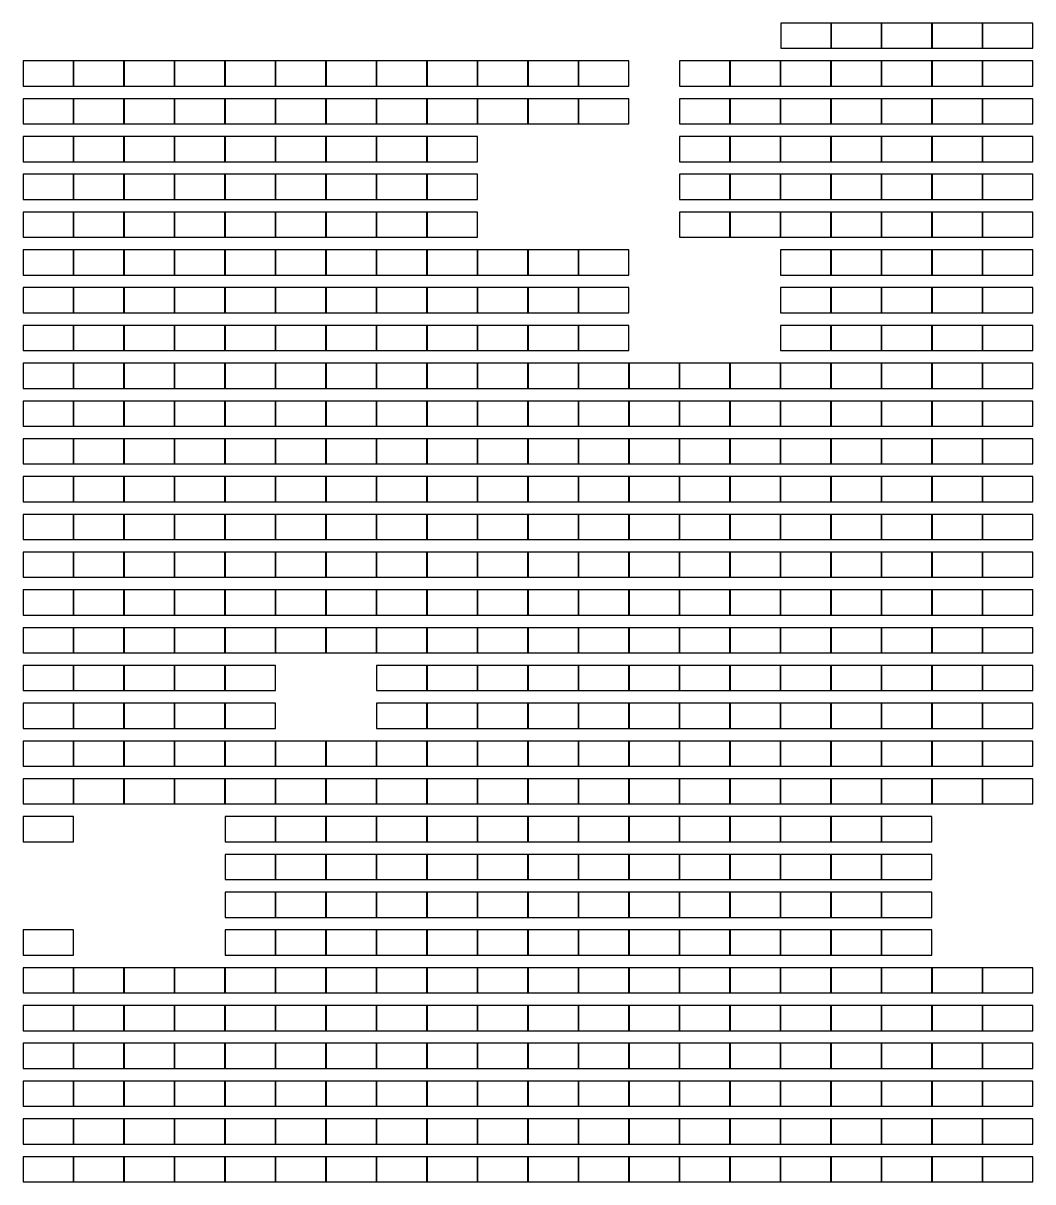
# Model space of a CAD drawing. Extents: x 13940 to 21108, y 1125 to 4857.
# Drawn here: x 14092 to 15637, y 1160 to 2932 of the extents above; entities that cross this region are included whole.
import ezdxf

# ---------------------------------------------------------------- set-up
doc = ezdxf.new("R2010")
doc.units = 0
doc.layers.add('Panels', color=7, linetype='Continuous')

msp = doc.modelspace()

# ---------------------------------------------------------------- linework, layer by layer
at = {"layer": 'Panels', "elevation": -25.296}
for points in [[(15251.066, 2893.933), (15328.066, 2893.933), (15328.066, 2932.402), (15251.066, 2932.402)], [(15328.316, 2893.933), (15405.316, 2893.933), (15405.316, 2932.402), (15328.316, 2932.402)], [(15405.316, 2893.933), (15482.316, 2893.933), (15482.316, 2932.402), (15405.316, 2932.402)], [(15482.566, 2893.933), (15559.566, 2893.933), (15559.566, 2932.402), (15482.566, 2932.402)], [(15559.816, 2893.933), (15636.816, 2893.933), (15636.816, 2932.402), (15559.816, 2932.402)], [(14092.066, 2836.126), (14169.066, 2836.126), (14169.066, 2874.595), (14092.066, 2874.595)], [(14169.316, 2836.126), (14246.316, 2836.126), (14246.316, 2874.595), (14169.316, 2874.595)], [(14246.566, 2836.126), (14323.566, 2836.126), (14323.566, 2874.595), (14246.566, 2874.595)], [(14323.816, 2836.126), (14400.816, 2836.126), (14400.816, 2874.595), (14323.816, 2874.595)], [(14401.066, 2836.126), (14478.066, 2836.126), (14478.066, 2874.595), (14401.066, 2874.595)], [(14478.316, 2836.126), (14555.316, 2836.126), (14555.316, 2874.595), (14478.316, 2874.595)], [(14555.566, 2836.126), (14632.566, 2836.126), (14632.566, 2874.595), (14555.566, 2874.595)], [(14632.816, 2836.126), (14709.816, 2836.126), (14709.816, 2874.595), (14632.816, 2874.595)], [(14710.066, 2836.126), (14787.066, 2836.126), (14787.066, 2874.595), (14710.066, 2874.595)], [(14787.316, 2836.126), (14864.316, 2836.126), (14864.316, 2874.595), (14787.316, 2874.595)], [(14864.566, 2836.126), (14941.566, 2836.126), (14941.566, 2874.595), (14864.566, 2874.595)], [(14941.816, 2836.126), (15018.816, 2836.126), (15018.816, 2874.595), (14941.816, 2874.595)], [(15096.316, 2836.126), (15173.316, 2836.126), (15173.316, 2874.595), (15096.316, 2874.595)], [(15173.566, 2836.126), (15250.566, 2836.126), (15250.566, 2874.595), (15173.566, 2874.595)], [(15250.816, 2836.126), (15327.816, 2836.126), (15327.816, 2874.595), (15250.816, 2874.595)], [(15328.066, 2836.126), (15405.066, 2836.126), (15405.066, 2874.595), (15328.066, 2874.595)], [(15405.316, 2836.126), (15482.316, 2836.126), (15482.316, 2874.595), (15405.316, 2874.595)], [(15482.566, 2836.126), (15559.566, 2836.126), (15559.566, 2874.595), (15482.566, 2874.595)], [(15559.816, 2836.126), (15636.816, 2836.126), (15636.816, 2874.595), (15559.816, 2874.595)], [(14092.066, 2778.32), (14169.066, 2778.32), (14169.066, 2816.788), (14092.066, 2816.788)], [(14169.316, 2778.32), (14246.316, 2778.32), (14246.316, 2816.788), (14169.316, 2816.788)], [(14246.566, 2778.32), (14323.566, 2778.32), (14323.566, 2816.788), (14246.566, 2816.788)], [(14323.816, 2778.32), (14400.816, 2778.32), (14400.816, 2816.788), (14323.816, 2816.788)], [(14401.066, 2778.32), (14478.066, 2778.32), (14478.066, 2816.788), (14401.066, 2816.788)], [(14478.316, 2778.32), (14555.316, 2778.32), (14555.316, 2816.788), (14478.316, 2816.788)], [(14555.566, 2778.32), (14632.566, 2778.32), (14632.566, 2816.788), (14555.566, 2816.788)], [(14632.816, 2778.32), (14709.816, 2778.32), (14709.816, 2816.788), (14632.816, 2816.788)], [(14710.066, 2778.32), (14787.066, 2778.32), (14787.066, 2816.788), (14710.066, 2816.788)], [(14787.316, 2778.32), (14864.316, 2778.32), (14864.316, 2816.788), (14787.316, 2816.788)], [(14864.566, 2778.32), (14941.566, 2778.32), (14941.566, 2816.788), (14864.566, 2816.788)], [(14941.816, 2778.32), (15018.816, 2778.32), (15018.816, 2816.788), (14941.816, 2816.788)], [(15096.316, 2778.32), (15173.316, 2778.32), (15173.316, 2816.788), (15096.316, 2816.788)], [(15173.566, 2778.32), (15250.566, 2778.32), (15250.566, 2816.788), (15173.566, 2816.788)], [(15250.816, 2778.32), (15327.816, 2778.32), (15327.816, 2816.788), (15250.816, 2816.788)], [(15328.066, 2778.32), (15405.066, 2778.32), (15405.066, 2816.788), (15328.066, 2816.788)], [(15405.316, 2778.32), (15482.316, 2778.32), (15482.316, 2816.788), (15405.316, 2816.788)], [(15482.566, 2778.32), (15559.566, 2778.32), (15559.566, 2816.788), (15482.566, 2816.788)], [(15559.816, 2778.32), (15636.816, 2778.32), (15636.816, 2816.788), (15559.816, 2816.788)], [(14092.066, 2720.513), (14169.066, 2720.513), (14169.066, 2758.982), (14092.066, 2758.982)], [(14169.316, 2720.513), (14246.316, 2720.513), (14246.316, 2758.982), (14169.316, 2758.982)], [(14246.566, 2720.513), (14323.566, 2720.513), (14323.566, 2758.982), (14246.566, 2758.982)], [(14323.816, 2720.513), (14400.816, 2720.513), (14400.816, 2758.982), (14323.816, 2758.982)], [(14401.066, 2720.513), (14478.066, 2720.513), (14478.066, 2758.982), (14401.066, 2758.982)], [(14478.316, 2720.513), (14555.316, 2720.513), (14555.316, 2758.982), (14478.316, 2758.982)], [(14555.566, 2720.513), (14632.566, 2720.513), (14632.566, 2758.982), (14555.566, 2758.982)], [(14632.816, 2720.513), (14709.816, 2720.513), (14709.816, 2758.982), (14632.816, 2758.982)], [(14710.066, 2720.513), (14787.066, 2720.513), (14787.066, 2758.982), (14710.066, 2758.982)], [(15096.316, 2720.513), (15173.316, 2720.513), (15173.316, 2758.982), (15096.316, 2758.982)], [(15173.566, 2720.513), (15250.566, 2720.513), (15250.566, 2758.982), (15173.566, 2758.982)], [(15250.816, 2720.513), (15327.816, 2720.513), (15327.816, 2758.982), (15250.816, 2758.982)], [(15328.066, 2720.513), (15405.066, 2720.513), (15405.066, 2758.982), (15328.066, 2758.982)], [(15405.316, 2720.513), (15482.316, 2720.513), (15482.316, 2758.982), (15405.316, 2758.982)], [(15482.566, 2720.513), (15559.566, 2720.513), (15559.566, 2758.982), (15482.566, 2758.982)], [(15559.816, 2720.513), (15636.816, 2720.513), (15636.816, 2758.982), (15559.816, 2758.982)], [(14092.066, 2662.706), (14169.066, 2662.706), (14169.066, 2701.175), (14092.066, 2701.175)], [(14169.316, 2662.706), (14246.316, 2662.706), (14246.316, 2701.175), (14169.316, 2701.175)], [(14246.566, 2662.706), (14323.566, 2662.706), (14323.566, 2701.175), (14246.566, 2701.175)], [(14323.816, 2662.706), (14400.816, 2662.706), (14400.816, 2701.175), (14323.816, 2701.175)], [(14401.066, 2662.706), (14478.066, 2662.706), (14478.066, 2701.175), (14401.066, 2701.175)], [(14478.316, 2662.706), (14555.316, 2662.706), (14555.316, 2701.175), (14478.316, 2701.175)], [(14555.566, 2662.706), (14632.566, 2662.706), (14632.566, 2701.175), (14555.566, 2701.175)], [(14632.816, 2662.706), (14709.816, 2662.706), (14709.816, 2701.175), (14632.816, 2701.175)], [(14710.066, 2662.706), (14787.066, 2662.706), (14787.066, 2701.175), (14710.066, 2701.175)], [(15096.316, 2662.706), (15173.316, 2662.706), (15173.316, 2701.175), (15096.316, 2701.175)], [(15173.566, 2662.706), (15250.566, 2662.706), (15250.566, 2701.175), (15173.566, 2701.175)], [(15250.816, 2662.706), (15327.816, 2662.706), (15327.816, 2701.175), (15250.816, 2701.175)], [(15328.066, 2662.706), (15405.066, 2662.706), (15405.066, 2701.175), (15328.066, 2701.175)], [(15405.316, 2662.706), (15482.316, 2662.706), (15482.316, 2701.175), (15405.316, 2701.175)], [(15482.566, 2662.706), (15559.566, 2662.706), (15559.566, 2701.175), (15482.566, 2701.175)], [(15559.816, 2662.706), (15636.816, 2662.706), (15636.816, 2701.175), (15559.816, 2701.175)], [(14092.066, 2604.899), (14169.066, 2604.899), (14169.066, 2643.368), (14092.066, 2643.368)], [(14169.316, 2604.899), (14246.316, 2604.899), (14246.316, 2643.368), (14169.316, 2643.368)], [(14246.566, 2604.899), (14323.566, 2604.899), (14323.566, 2643.368), (14246.566, 2643.368)], [(14323.816, 2604.899), (14400.816, 2604.899), (14400.816, 2643.368), (14323.816, 2643.368)], [(14401.066, 2604.899), (14478.066, 2604.899), (14478.066, 2643.368), (14401.066, 2643.368)], [(14478.316, 2604.899), (14555.316, 2604.899), (14555.316, 2643.368), (14478.316, 2643.368)], [(14555.566, 2604.899), (14632.566, 2604.899), (14632.566, 2643.368), (14555.566, 2643.368)], [(14632.816, 2604.899), (14709.816, 2604.899), (14709.816, 2643.368), (14632.816, 2643.368)], [(14710.066, 2604.899), (14787.066, 2604.899), (14787.066, 2643.368), (14710.066, 2643.368)], [(15096.316, 2604.899), (15173.316, 2604.899), (15173.316, 2643.368), (15096.316, 2643.368)], [(15173.566, 2604.899), (15250.566, 2604.899), (15250.566, 2643.368), (15173.566, 2643.368)], [(15250.816, 2604.899), (15327.816, 2604.899), (15327.816, 2643.368), (15250.816, 2643.368)], [(15328.066, 2604.899), (15405.066, 2604.899), (15405.066, 2643.368), (15328.066, 2643.368)], [(15405.316, 2604.899), (15482.316, 2604.899), (15482.316, 2643.368), (15405.316, 2643.368)], [(15482.566, 2604.899), (15559.566, 2604.899), (15559.566, 2643.368), (15482.566, 2643.368)], [(15559.816, 2604.899), (15636.816, 2604.899), (15636.816, 2643.368), (15559.816, 2643.368)], [(14092.066, 2547.092), (14169.066, 2547.092), (14169.066, 2585.561), (14092.066, 2585.561)], [(14169.316, 2547.092), (14246.316, 2547.092), (14246.316, 2585.561), (14169.316, 2585.561)], [(14246.566, 2547.092), (14323.566, 2547.092), (14323.566, 2585.561), (14246.566, 2585.561)], [(14323.816, 2547.092), (14400.816, 2547.092), (14400.816, 2585.561), (14323.816, 2585.561)], [(14401.066, 2547.092), (14478.066, 2547.092), (14478.066, 2585.561), (14401.066, 2585.561)], [(14478.316, 2547.092), (14555.316, 2547.092), (14555.316, 2585.561), (14478.316, 2585.561)], [(14555.566, 2547.092), (14632.566, 2547.092), (14632.566, 2585.561), (14555.566, 2585.561)], [(14632.816, 2547.092), (14709.816, 2547.092), (14709.816, 2585.561), (14632.816, 2585.561)], [(14710.066, 2547.092), (14787.066, 2547.092), (14787.066, 2585.561), (14710.066, 2585.561)], [(14787.316, 2547.092), (14864.316, 2547.092), (14864.316, 2585.561), (14787.316, 2585.561)], [(14864.566, 2547.092), (14941.566, 2547.092), (14941.566, 2585.561), (14864.566, 2585.561)], [(14941.816, 2547.092), (15018.816, 2547.092), (15018.816, 2585.561), (14941.816, 2585.561)], [(15250.816, 2547.092), (15327.816, 2547.092), (15327.816, 2585.561), (15250.816, 2585.561)], [(15328.066, 2547.092), (15405.066, 2547.092), (15405.066, 2585.561), (15328.066, 2585.561)], [(15405.316, 2547.092), (15482.316, 2547.092), (15482.316, 2585.561), (15405.316, 2585.561)], [(15482.566, 2547.092), (15559.566, 2547.092), (15559.566, 2585.561), (15482.566, 2585.561)], [(15559.816, 2547.092), (15636.816, 2547.092), (15636.816, 2585.561), (15559.816, 2585.561)], [(14092.066, 2489.286), (14169.066, 2489.286), (14169.066, 2527.754), (14092.066, 2527.754)], [(14169.316, 2489.286), (14246.316, 2489.286), (14246.316, 2527.754), (14169.316, 2527.754)], [(14246.566, 2489.286), (14323.566, 2489.286), (14323.566, 2527.754), (14246.566, 2527.754)], [(14323.816, 2489.286), (14400.816, 2489.286), (14400.816, 2527.754), (14323.816, 2527.754)], [(14401.066, 2489.286), (14478.066, 2489.286), (14478.066, 2527.754), (14401.066, 2527.754)], [(14478.316, 2489.286), (14555.316, 2489.286), (14555.316, 2527.754), (14478.316, 2527.754)], [(14555.566, 2489.286), (14632.566, 2489.286), (14632.566, 2527.754), (14555.566, 2527.754)], [(14632.816, 2489.286), (14709.816, 2489.286), (14709.816, 2527.754), (14632.816, 2527.754)], [(14710.066, 2489.286), (14787.066, 2489.286), (14787.066, 2527.754), (14710.066, 2527.754)], [(14787.316, 2489.286), (14864.316, 2489.286), (14864.316, 2527.754), (14787.316, 2527.754)], [(14864.566, 2489.286), (14941.566, 2489.286), (14941.566, 2527.754), (14864.566, 2527.754)], [(14941.816, 2489.286), (15018.816, 2489.286), (15018.816, 2527.754), (14941.816, 2527.754)], [(15250.816, 2489.286), (15327.816, 2489.286), (15327.816, 2527.754), (15250.816, 2527.754)], [(15328.066, 2489.286), (15405.066, 2489.286), (15405.066, 2527.754), (15328.066, 2527.754)], [(15405.316, 2489.286), (15482.316, 2489.286), (15482.316, 2527.754), (15405.316, 2527.754)], [(15482.566, 2489.286), (15559.566, 2489.286), (15559.566, 2527.754), (15482.566, 2527.754)], [(15559.816, 2489.286), (15636.816, 2489.286), (15636.816, 2527.754), (15559.816, 2527.754)], [(14092.066, 2431.479), (14169.066, 2431.479), (14169.066, 2469.948), (14092.066, 2469.948)], [(14169.316, 2431.479), (14246.316, 2431.479), (14246.316, 2469.948), (14169.316, 2469.948)], [(14246.566, 2431.479), (14323.566, 2431.479), (14323.566, 2469.948), (14246.566, 2469.948)], [(14323.816, 2431.479), (14400.816, 2431.479), (14400.816, 2469.948), (14323.816, 2469.948)], [(14401.066, 2431.479), (14478.066, 2431.479), (14478.066, 2469.948), (14401.066, 2469.948)], [(14478.316, 2431.479), (14555.316, 2431.479), (14555.316, 2469.948), (14478.316, 2469.948)], [(14555.566, 2431.479), (14632.566, 2431.479), (14632.566, 2469.948), (14555.566, 2469.948)], [(14632.816, 2431.479), (14709.816, 2431.479), (14709.816, 2469.948), (14632.816, 2469.948)], [(14710.066, 2431.479), (14787.066, 2431.479), (14787.066, 2469.948), (14710.066, 2469.948)], [(14787.316, 2431.479), (14864.316, 2431.479), (14864.316, 2469.948), (14787.316, 2469.948)], [(14864.566, 2431.479), (14941.566, 2431.479), (14941.566, 2469.948), (14864.566, 2469.948)], [(14941.816, 2431.479), (15018.816, 2431.479), (15018.816, 2469.948), (14941.816, 2469.948)], [(15250.816, 2431.479), (15327.816, 2431.479), (15327.816, 2469.948), (15250.816, 2469.948)], [(15328.066, 2431.479), (15405.066, 2431.479), (15405.066, 2469.948), (15328.066, 2469.948)], [(15405.316, 2431.479), (15482.316, 2431.479), (15482.316, 2469.948), (15405.316, 2469.948)], [(15482.566, 2431.479), (15559.566, 2431.479), (15559.566, 2469.948), (15482.566, 2469.948)], [(15559.816, 2431.479), (15636.816, 2431.479), (15636.816, 2469.948), (15559.816, 2469.948)], [(14092.066, 2373.672), (14169.066, 2373.672), (14169.066, 2412.141), (14092.066, 2412.141)], [(14169.316, 2373.672), (14246.316, 2373.672), (14246.316, 2412.141), (14169.316, 2412.141)], [(14246.566, 2373.672), (14323.566, 2373.672), (14323.566, 2412.141), (14246.566, 2412.141)], [(14323.816, 2373.672), (14400.816, 2373.672), (14400.816, 2412.141), (14323.816, 2412.141)], [(14401.066, 2373.672), (14478.066, 2373.672), (14478.066, 2412.141), (14401.066, 2412.141)], [(14478.316, 2373.672), (14555.316, 2373.672), (14555.316, 2412.141), (14478.316, 2412.141)], [(14555.566, 2373.672), (14632.566, 2373.672), (14632.566, 2412.141), (14555.566, 2412.141)], [(14632.816, 2373.672), (14709.816, 2373.672), (14709.816, 2412.141), (14632.816, 2412.141)], [(14710.066, 2373.672), (14787.066, 2373.672), (14787.066, 2412.141), (14710.066, 2412.141)], [(14787.316, 2373.672), (14864.316, 2373.672), (14864.316, 2412.141), (14787.316, 2412.141)], [(14864.566, 2373.672), (14941.566, 2373.672), (14941.566, 2412.141), (14864.566, 2412.141)], [(14941.816, 2373.672), (15018.816, 2373.672), (15018.816, 2412.141), (14941.816, 2412.141)], [(15019.066, 2373.672), (15096.066, 2373.672), (15096.066, 2412.141), (15019.066, 2412.141)], [(15096.316, 2373.672), (15173.316, 2373.672), (15173.316, 2412.141), (15096.316, 2412.141)], [(15173.566, 2373.672), (15250.566, 2373.672), (15250.566, 2412.141), (15173.566, 2412.141)], [(15250.816, 2373.672), (15327.816, 2373.672), (15327.816, 2412.141), (15250.816, 2412.141)], [(15328.066, 2373.672), (15405.066, 2373.672), (15405.066, 2412.141), (15328.066, 2412.141)], [(15405.316, 2373.672), (15482.316, 2373.672), (15482.316, 2412.141), (15405.316, 2412.141)], [(15482.566, 2373.672), (15559.566, 2373.672), (15559.566, 2412.141), (15482.566, 2412.141)], [(15559.816, 2373.672), (15636.816, 2373.672), (15636.816, 2412.141), (15559.816, 2412.141)], [(14092.066, 2315.865), (14169.066, 2315.865), (14169.066, 2354.334), (14092.066, 2354.334)], [(14169.316, 2315.865), (14246.316, 2315.865), (14246.316, 2354.334), (14169.316, 2354.334)], [(14246.566, 2315.865), (14323.566, 2315.865), (14323.566, 2354.334), (14246.566, 2354.334)], [(14323.816, 2315.865), (14400.816, 2315.865), (14400.816, 2354.334), (14323.816, 2354.334)], [(14401.066, 2315.865), (14478.066, 2315.865), (14478.066, 2354.334), (14401.066, 2354.334)], [(14478.316, 2315.865), (14555.316, 2315.865), (14555.316, 2354.334), (14478.316, 2354.334)], [(14555.566, 2315.865), (14632.566, 2315.865), (14632.566, 2354.334), (14555.566, 2354.334)], [(14632.816, 2315.865), (14709.816, 2315.865), (14709.816, 2354.334), (14632.816, 2354.334)], [(14710.066, 2315.865), (14787.066, 2315.865), (14787.066, 2354.334), (14710.066, 2354.334)], [(14787.316, 2315.865), (14864.316, 2315.865), (14864.316, 2354.334), (14787.316, 2354.334)], [(14864.566, 2315.865), (14941.566, 2315.865), (14941.566, 2354.334), (14864.566, 2354.334)], [(14941.816, 2315.865), (15018.816, 2315.865), (15018.816, 2354.334), (14941.816, 2354.334)], [(15019.066, 2315.865), (15096.066, 2315.865), (15096.066, 2354.334), (15019.066, 2354.334)], [(15096.316, 2315.865), (15173.316, 2315.865), (15173.316, 2354.334), (15096.316, 2354.334)], [(15173.566, 2315.865), (15250.566, 2315.865), (15250.566, 2354.334), (15173.566, 2354.334)], [(15250.816, 2315.865), (15327.816, 2315.865), (15327.816, 2354.334), (15250.816, 2354.334)], [(15328.066, 2315.865), (15405.066, 2315.865), (15405.066, 2354.334), (15328.066, 2354.334)], [(15405.316, 2315.865), (15482.316, 2315.865), (15482.316, 2354.334), (15405.316, 2354.334)], [(15482.566, 2315.865), (15559.566, 2315.865), (15559.566, 2354.334), (15482.566, 2354.334)], [(15559.816, 2315.865), (15636.816, 2315.865), (15636.816, 2354.334), (15559.816, 2354.334)], [(14092.066, 2258.059), (14169.066, 2258.059), (14169.066, 2296.527), (14092.066, 2296.527)], [(14169.316, 2258.059), (14246.316, 2258.059), (14246.316, 2296.527), (14169.316, 2296.527)], [(14246.566, 2258.059), (14323.566, 2258.059), (14323.566, 2296.527), (14246.566, 2296.527)], [(14323.816, 2258.059), (14400.816, 2258.059), (14400.816, 2296.527), (14323.816, 2296.527)], [(14401.066, 2258.059), (14478.066, 2258.059), (14478.066, 2296.527), (14401.066, 2296.527)], [(14478.316, 2258.059), (14555.316, 2258.059), (14555.316, 2296.527), (14478.316, 2296.527)], [(14555.566, 2258.059), (14632.566, 2258.059), (14632.566, 2296.527), (14555.566, 2296.527)], [(14632.816, 2258.059), (14709.816, 2258.059), (14709.816, 2296.527), (14632.816, 2296.527)], [(14710.066, 2258.059), (14787.066, 2258.059), (14787.066, 2296.527), (14710.066, 2296.527)], [(14787.316, 2258.059), (14864.316, 2258.059), (14864.316, 2296.527), (14787.316, 2296.527)], [(14864.566, 2258.059), (14941.566, 2258.059), (14941.566, 2296.527), (14864.566, 2296.527)], [(14941.816, 2258.059), (15018.816, 2258.059), (15018.816, 2296.527), (14941.816, 2296.527)], [(15019.066, 2258.059), (15096.066, 2258.059), (15096.066, 2296.527), (15019.066, 2296.527)], [(15096.316, 2258.059), (15173.316, 2258.059), (15173.316, 2296.527), (15096.316, 2296.527)], [(15173.566, 2258.059), (15250.566, 2258.059), (15250.566, 2296.527), (15173.566, 2296.527)], [(15250.816, 2258.059), (15327.816, 2258.059), (15327.816, 2296.527), (15250.816, 2296.527)], [(15328.066, 2258.059), (15405.066, 2258.059), (15405.066, 2296.527), (15328.066, 2296.527)], [(15405.316, 2258.059), (15482.316, 2258.059), (15482.316, 2296.527), (15405.316, 2296.527)], [(15482.566, 2258.059), (15559.566, 2258.059), (15559.566, 2296.527), (15482.566, 2296.527)], [(15559.816, 2258.059), (15636.816, 2258.059), (15636.816, 2296.527), (15559.816, 2296.527)], [(14092.066, 2200.252), (14169.066, 2200.252), (14169.066, 2238.721), (14092.066, 2238.721)], [(14169.316, 2200.252), (14246.316, 2200.252), (14246.316, 2238.721), (14169.316, 2238.721)], [(14246.566, 2200.252), (14323.566, 2200.252), (14323.566, 2238.721), (14246.566, 2238.721)], [(14323.816, 2200.252), (14400.816, 2200.252), (14400.816, 2238.721), (14323.816, 2238.721)], [(14401.066, 2200.252), (14478.066, 2200.252), (14478.066, 2238.721), (14401.066, 2238.721)], [(14478.316, 2200.252), (14555.316, 2200.252), (14555.316, 2238.721), (14478.316, 2238.721)], [(14555.566, 2200.252), (14632.566, 2200.252), (14632.566, 2238.721), (14555.566, 2238.721)], [(14632.816, 2200.252), (14709.816, 2200.252), (14709.816, 2238.721), (14632.816, 2238.721)], [(14710.066, 2200.252), (14787.066, 2200.252), (14787.066, 2238.721), (14710.066, 2238.721)], [(14787.316, 2200.252), (14864.316, 2200.252), (14864.316, 2238.721), (14787.316, 2238.721)], [(14864.566, 2200.252), (14941.566, 2200.252), (14941.566, 2238.721), (14864.566, 2238.721)], [(14941.816, 2200.252), (15018.816, 2200.252), (15018.816, 2238.721), (14941.816, 2238.721)], [(15019.066, 2200.252), (15096.066, 2200.252), (15096.066, 2238.721), (15019.066, 2238.721)], [(15096.316, 2200.252), (15173.316, 2200.252), (15173.316, 2238.721), (15096.316, 2238.721)], [(15173.566, 2200.252), (15250.566, 2200.252), (15250.566, 2238.721), (15173.566, 2238.721)], [(15250.816, 2200.252), (15327.816, 2200.252), (15327.816, 2238.721), (15250.816, 2238.721)], [(15328.066, 2200.252), (15405.066, 2200.252), (15405.066, 2238.721), (15328.066, 2238.721)], [(15405.316, 2200.252), (15482.316, 2200.252), (15482.316, 2238.721), (15405.316, 2238.721)], [(15482.566, 2200.252), (15559.566, 2200.252), (15559.566, 2238.721), (15482.566, 2238.721)], [(15559.816, 2200.252), (15636.816, 2200.252), (15636.816, 2238.721), (15559.816, 2238.721)], [(14092.066, 2142.445), (14169.066, 2142.445), (14169.066, 2180.914), (14092.066, 2180.914)], [(14169.316, 2142.445), (14246.316, 2142.445), (14246.316, 2180.914), (14169.316, 2180.914)], [(14246.566, 2142.445), (14323.566, 2142.445), (14323.566, 2180.914), (14246.566, 2180.914)], [(14323.816, 2142.445), (14400.816, 2142.445), (14400.816, 2180.914), (14323.816, 2180.914)], [(14401.066, 2142.445), (14478.066, 2142.445), (14478.066, 2180.914), (14401.066, 2180.914)], [(14478.316, 2142.445), (14555.316, 2142.445), (14555.316, 2180.914), (14478.316, 2180.914)], [(14555.566, 2142.445), (14632.566, 2142.445), (14632.566, 2180.914), (14555.566, 2180.914)], [(14632.816, 2142.445), (14709.816, 2142.445), (14709.816, 2180.914), (14632.816, 2180.914)], [(14710.066, 2142.445), (14787.066, 2142.445), (14787.066, 2180.914), (14710.066, 2180.914)], [(14787.316, 2142.445), (14864.316, 2142.445), (14864.316, 2180.914), (14787.316, 2180.914)], [(14864.566, 2142.445), (14941.566, 2142.445), (14941.566, 2180.914), (14864.566, 2180.914)], [(14941.816, 2142.445), (15018.816, 2142.445), (15018.816, 2180.914), (14941.816, 2180.914)], [(15019.066, 2142.445), (15096.066, 2142.445), (15096.066, 2180.914), (15019.066, 2180.914)], [(15096.316, 2142.445), (15173.316, 2142.445), (15173.316, 2180.914), (15096.316, 2180.914)], [(15173.566, 2142.445), (15250.566, 2142.445), (15250.566, 2180.914), (15173.566, 2180.914)], [(15250.816, 2142.445), (15327.816, 2142.445), (15327.816, 2180.914), (15250.816, 2180.914)], [(15328.066, 2142.445), (15405.066, 2142.445), (15405.066, 2180.914), (15328.066, 2180.914)], [(15405.316, 2142.445), (15482.316, 2142.445), (15482.316, 2180.914), (15405.316, 2180.914)], [(15482.566, 2142.445), (15559.566, 2142.445), (15559.566, 2180.914), (15482.566, 2180.914)], [(15559.816, 2142.445), (15636.816, 2142.445), (15636.816, 2180.914), (15559.816, 2180.914)], [(14092.066, 2084.638), (14169.066, 2084.638), (14169.066, 2123.107), (14092.066, 2123.107)], [(14169.316, 2084.638), (14246.316, 2084.638), (14246.316, 2123.107), (14169.316, 2123.107)], [(14246.566, 2084.638), (14323.566, 2084.638), (14323.566, 2123.107), (14246.566, 2123.107)], [(14323.816, 2084.638), (14400.816, 2084.638), (14400.816, 2123.107), (14323.816, 2123.107)], [(14401.066, 2084.638), (14478.066, 2084.638), (14478.066, 2123.107), (14401.066, 2123.107)], [(14478.316, 2084.638), (14555.316, 2084.638), (14555.316, 2123.107), (14478.316, 2123.107)], [(14555.566, 2084.638), (14632.566, 2084.638), (14632.566, 2123.107), (14555.566, 2123.107)], [(14632.816, 2084.638), (14709.816, 2084.638), (14709.816, 2123.107), (14632.816, 2123.107)], [(14710.066, 2084.638), (14787.066, 2084.638), (14787.066, 2123.107), (14710.066, 2123.107)], [(14787.316, 2084.638), (14864.316, 2084.638), (14864.316, 2123.107), (14787.316, 2123.107)], [(14864.566, 2084.638), (14941.566, 2084.638), (14941.566, 2123.107), (14864.566, 2123.107)], [(14941.816, 2084.638), (15018.816, 2084.638), (15018.816, 2123.107), (14941.816, 2123.107)], [(15019.066, 2084.638), (15096.066, 2084.638), (15096.066, 2123.107), (15019.066, 2123.107)], [(15096.316, 2084.638), (15173.316, 2084.638), (15173.316, 2123.107), (15096.316, 2123.107)], [(15173.566, 2084.638), (15250.566, 2084.638), (15250.566, 2123.107), (15173.566, 2123.107)], [(15250.816, 2084.638), (15327.816, 2084.638), (15327.816, 2123.107), (15250.816, 2123.107)], [(15328.066, 2084.638), (15405.066, 2084.638), (15405.066, 2123.107), (15328.066, 2123.107)], [(15405.316, 2084.638), (15482.316, 2084.638), (15482.316, 2123.107), (15405.316, 2123.107)], [(15482.566, 2084.638), (15559.566, 2084.638), (15559.566, 2123.107), (15482.566, 2123.107)], [(15559.816, 2084.638), (15636.816, 2084.638), (15636.816, 2123.107), (15559.816, 2123.107)], [(14092.066, 2026.831), (14169.066, 2026.831), (14169.066, 2065.3), (14092.066, 2065.3)], [(14169.316, 2026.831), (14246.316, 2026.831), (14246.316, 2065.3), (14169.316, 2065.3)], [(14246.566, 2026.831), (14323.566, 2026.831), (14323.566, 2065.3), (14246.566, 2065.3)], [(14323.816, 2026.831), (14400.816, 2026.831), (14400.816, 2065.3), (14323.816, 2065.3)], [(14401.066, 2026.831), (14478.066, 2026.831), (14478.066, 2065.3), (14401.066, 2065.3)], [(14478.316, 2026.831), (14555.316, 2026.831), (14555.316, 2065.3), (14478.316, 2065.3)], [(14555.566, 2026.831), (14632.566, 2026.831), (14632.566, 2065.3), (14555.566, 2065.3)], [(14632.816, 2026.831), (14709.816, 2026.831), (14709.816, 2065.3), (14632.816, 2065.3)], [(14710.066, 2026.831), (14787.066, 2026.831), (14787.066, 2065.3), (14710.066, 2065.3)], [(14787.316, 2026.831), (14864.316, 2026.831), (14864.316, 2065.3), (14787.316, 2065.3)], [(14864.566, 2026.831), (14941.566, 2026.831), (14941.566, 2065.3), (14864.566, 2065.3)], [(14941.816, 2026.831), (15018.816, 2026.831), (15018.816, 2065.3), (14941.816, 2065.3)], [(15019.066, 2026.831), (15096.066, 2026.831), (15096.066, 2065.3), (15019.066, 2065.3)], [(15096.316, 2026.831), (15173.316, 2026.831), (15173.316, 2065.3), (15096.316, 2065.3)], [(15173.566, 2026.831), (15250.566, 2026.831), (15250.566, 2065.3), (15173.566, 2065.3)], [(15250.816, 2026.831), (15327.816, 2026.831), (15327.816, 2065.3), (15250.816, 2065.3)], [(15328.066, 2026.831), (15405.066, 2026.831), (15405.066, 2065.3), (15328.066, 2065.3)], [(15405.316, 2026.831), (15482.316, 2026.831), (15482.316, 2065.3), (15405.316, 2065.3)], [(15482.566, 2026.831), (15559.566, 2026.831), (15559.566, 2065.3), (15482.566, 2065.3)], [(15559.816, 2026.831), (15636.816, 2026.831), (15636.816, 2065.3), (15559.816, 2065.3)], [(14092.066, 1969.025), (14169.066, 1969.025), (14169.066, 2007.493), (14092.066, 2007.493)], [(14169.316, 1969.025), (14246.316, 1969.025), (14246.316, 2007.493), (14169.316, 2007.493)], [(14246.566, 1969.025), (14323.566, 1969.025), (14323.566, 2007.493), (14246.566, 2007.493)], [(14323.816, 1969.025), (14400.816, 1969.025), (14400.816, 2007.493), (14323.816, 2007.493)], [(14401.066, 1969.025), (14478.066, 1969.025), (14478.066, 2007.493), (14401.066, 2007.493)], [(14478.316, 1969.025), (14555.316, 1969.025), (14555.316, 2007.493), (14478.316, 2007.493)], [(14555.566, 1969.025), (14632.566, 1969.025), (14632.566, 2007.493), (14555.566, 2007.493)], [(14632.816, 1969.025), (14709.816, 1969.025), (14709.816, 2007.493), (14632.816, 2007.493)], [(14710.066, 1969.025), (14787.066, 1969.025), (14787.066, 2007.493), (14710.066, 2007.493)], [(14787.316, 1969.025), (14864.316, 1969.025), (14864.316, 2007.493), (14787.316, 2007.493)], [(14864.566, 1969.025), (14941.566, 1969.025), (14941.566, 2007.493), (14864.566, 2007.493)], [(14941.816, 1969.025), (15018.816, 1969.025), (15018.816, 2007.493), (14941.816, 2007.493)], [(15019.066, 1969.025), (15096.066, 1969.025), (15096.066, 2007.493), (15019.066, 2007.493)], [(15096.316, 1969.025), (15173.316, 1969.025), (15173.316, 2007.493), (15096.316, 2007.493)], [(15173.566, 1969.025), (15250.566, 1969.025), (15250.566, 2007.493), (15173.566, 2007.493)], [(15250.816, 1969.025), (15327.816, 1969.025), (15327.816, 2007.493), (15250.816, 2007.493)], [(15328.066, 1969.025), (15405.066, 1969.025), (15405.066, 2007.493), (15328.066, 2007.493)], [(15405.316, 1969.025), (15482.316, 1969.025), (15482.316, 2007.493), (15405.316, 2007.493)], [(15482.566, 1969.025), (15559.566, 1969.025), (15559.566, 2007.493), (15482.566, 2007.493)], [(15559.816, 1969.025), (15636.816, 1969.025), (15636.816, 2007.493), (15559.816, 2007.493)], [(14092.066, 1911.218), (14169.066, 1911.218), (14169.066, 1949.687), (14092.066, 1949.687)], [(14169.316, 1911.218), (14246.316, 1911.218), (14246.316, 1949.687), (14169.316, 1949.687)], [(14246.566, 1911.218), (14323.566, 1911.218), (14323.566, 1949.687), (14246.566, 1949.687)], [(14323.816, 1911.218), (14400.816, 1911.218), (14400.816, 1949.687), (14323.816, 1949.687)], [(14401.066, 1911.218), (14478.066, 1911.218), (14478.066, 1949.687), (14401.066, 1949.687)], [(14632.816, 1911.218), (14709.816, 1911.218), (14709.816, 1949.687), (14632.816, 1949.687)], [(14710.066, 1911.218), (14787.066, 1911.218), (14787.066, 1949.687), (14710.066, 1949.687)], [(14787.316, 1911.218), (14864.316, 1911.218), (14864.316, 1949.687), (14787.316, 1949.687)], [(14864.566, 1911.218), (14941.566, 1911.218), (14941.566, 1949.687), (14864.566, 1949.687)], [(14941.816, 1911.218), (15018.816, 1911.218), (15018.816, 1949.687), (14941.816, 1949.687)], [(15019.066, 1911.218), (15096.066, 1911.218), (15096.066, 1949.687), (15019.066, 1949.687)], [(15096.316, 1911.218), (15173.316, 1911.218), (15173.316, 1949.687), (15096.316, 1949.687)], [(15173.566, 1911.218), (15250.566, 1911.218), (15250.566, 1949.687), (15173.566, 1949.687)], [(15250.816, 1911.218), (15327.816, 1911.218), (15327.816, 1949.687), (15250.816, 1949.687)], [(15328.066, 1911.218), (15405.066, 1911.218), (15405.066, 1949.687), (15328.066, 1949.687)], [(15405.316, 1911.218), (15482.316, 1911.218), (15482.316, 1949.687), (15405.316, 1949.687)], [(15482.566, 1911.218), (15559.566, 1911.218), (15559.566, 1949.687), (15482.566, 1949.687)], [(15559.816, 1911.218), (15636.816, 1911.218), (15636.816, 1949.687), (15559.816, 1949.687)], [(14092.066, 1853.411), (14169.066, 1853.411), (14169.066, 1891.88), (14092.066, 1891.88)], [(14169.316, 1853.411), (14246.316, 1853.411), (14246.316, 1891.88), (14169.316, 1891.88)], [(14246.566, 1853.411), (14323.566, 1853.411), (14323.566, 1891.88), (14246.566, 1891.88)], [(14323.816, 1853.411), (14400.816, 1853.411), (14400.816, 1891.88), (14323.816, 1891.88)], [(14401.066, 1853.411), (14478.066, 1853.411), (14478.066, 1891.88), (14401.066, 1891.88)], [(14632.816, 1853.411), (14709.816, 1853.411), (14709.816, 1891.88), (14632.816, 1891.88)], [(14710.066, 1853.411), (14787.066, 1853.411), (14787.066, 1891.88), (14710.066, 1891.88)], [(14787.316, 1853.411), (14864.316, 1853.411), (14864.316, 1891.88), (14787.316, 1891.88)], [(14864.566, 1853.411), (14941.566, 1853.411), (14941.566, 1891.88), (14864.566, 1891.88)], [(14941.816, 1853.411), (15018.816, 1853.411), (15018.816, 1891.88), (14941.816, 1891.88)], [(15019.066, 1853.411), (15096.066, 1853.411), (15096.066, 1891.88), (15019.066, 1891.88)], [(15096.316, 1853.411), (15173.316, 1853.411), (15173.316, 1891.88), (15096.316, 1891.88)], [(15173.566, 1853.411), (15250.566, 1853.411), (15250.566, 1891.88), (15173.566, 1891.88)], [(15250.816, 1853.411), (15327.816, 1853.411), (15327.816, 1891.88), (15250.816, 1891.88)], [(15328.066, 1853.411), (15405.066, 1853.411), (15405.066, 1891.88), (15328.066, 1891.88)], [(15405.316, 1853.411), (15482.316, 1853.411), (15482.316, 1891.88), (15405.316, 1891.88)], [(15482.566, 1853.411), (15559.566, 1853.411), (15559.566, 1891.88), (15482.566, 1891.88)], [(15559.816, 1853.411), (15636.816, 1853.411), (15636.816, 1891.88), (15559.816, 1891.88)], [(14092.066, 1795.604), (14169.066, 1795.604), (14169.066, 1834.073), (14092.066, 1834.073)], [(14169.316, 1795.604), (14246.316, 1795.604), (14246.316, 1834.073), (14169.316, 1834.073)], [(14246.566, 1795.604), (14323.566, 1795.604), (14323.566, 1834.073), (14246.566, 1834.073)], [(14323.816, 1795.604), (14400.816, 1795.604), (14400.816, 1834.073), (14323.816, 1834.073)], [(14401.066, 1795.604), (14478.066, 1795.604), (14478.066, 1834.073), (14401.066, 1834.073)], [(14478.316, 1795.604), (14555.316, 1795.604), (14555.316, 1834.073), (14478.316, 1834.073)], [(14555.566, 1795.604), (14632.566, 1795.604), (14632.566, 1834.073), (14555.566, 1834.073)], [(14632.816, 1795.604), (14709.816, 1795.604), (14709.816, 1834.073), (14632.816, 1834.073)], [(14710.066, 1795.604), (14787.066, 1795.604), (14787.066, 1834.073), (14710.066, 1834.073)], [(14787.316, 1795.604), (14864.316, 1795.604), (14864.316, 1834.073), (14787.316, 1834.073)], [(14864.566, 1795.604), (14941.566, 1795.604), (14941.566, 1834.073), (14864.566, 1834.073)], [(14941.816, 1795.604), (15018.816, 1795.604), (15018.816, 1834.073), (14941.816, 1834.073)], [(15019.066, 1795.604), (15096.066, 1795.604), (15096.066, 1834.073), (15019.066, 1834.073)], [(15096.316, 1795.604), (15173.316, 1795.604), (15173.316, 1834.073), (15096.316, 1834.073)], [(15173.566, 1795.604), (15250.566, 1795.604), (15250.566, 1834.073), (15173.566, 1834.073)], [(15250.816, 1795.604), (15327.816, 1795.604), (15327.816, 1834.073), (15250.816, 1834.073)], [(15328.066, 1795.604), (15405.066, 1795.604), (15405.066, 1834.073), (15328.066, 1834.073)], [(15405.316, 1795.604), (15482.316, 1795.604), (15482.316, 1834.073), (15405.316, 1834.073)], [(15482.566, 1795.604), (15559.566, 1795.604), (15559.566, 1834.073), (15482.566, 1834.073)], [(15559.816, 1795.604), (15636.816, 1795.604), (15636.816, 1834.073), (15559.816, 1834.073)], [(14092.066, 1737.798), (14169.066, 1737.798), (14169.066, 1776.266), (14092.066, 1776.266)], [(14169.316, 1737.798), (14246.316, 1737.798), (14246.316, 1776.266), (14169.316, 1776.266)], [(14246.566, 1737.798), (14323.566, 1737.798), (14323.566, 1776.266), (14246.566, 1776.266)], [(14323.816, 1737.798), (14400.816, 1737.798), (14400.816, 1776.266), (14323.816, 1776.266)], [(14401.066, 1737.798), (14478.066, 1737.798), (14478.066, 1776.266), (14401.066, 1776.266)], [(14478.316, 1737.798), (14555.316, 1737.798), (14555.316, 1776.266), (14478.316, 1776.266)], [(14555.566, 1737.798), (14632.566, 1737.798), (14632.566, 1776.266), (14555.566, 1776.266)], [(14632.816, 1737.798), (14709.816, 1737.798), (14709.816, 1776.266), (14632.816, 1776.266)], [(14710.066, 1737.798), (14787.066, 1737.798), (14787.066, 1776.266), (14710.066, 1776.266)], [(14787.316, 1737.798), (14864.316, 1737.798), (14864.316, 1776.266), (14787.316, 1776.266)], [(14864.566, 1737.798), (14941.566, 1737.798), (14941.566, 1776.266), (14864.566, 1776.266)], [(14941.816, 1737.798), (15018.816, 1737.798), (15018.816, 1776.266), (14941.816, 1776.266)], [(15019.066, 1737.798), (15096.066, 1737.798), (15096.066, 1776.266), (15019.066, 1776.266)], [(15096.316, 1737.798), (15173.316, 1737.798), (15173.316, 1776.266), (15096.316, 1776.266)], [(15173.566, 1737.798), (15250.566, 1737.798), (15250.566, 1776.266), (15173.566, 1776.266)], [(15250.816, 1737.798), (15327.816, 1737.798), (15327.816, 1776.266), (15250.816, 1776.266)], [(15328.066, 1737.798), (15405.066, 1737.798), (15405.066, 1776.266), (15328.066, 1776.266)], [(15405.316, 1737.798), (15482.316, 1737.798), (15482.316, 1776.266), (15405.316, 1776.266)], [(15482.566, 1737.798), (15559.566, 1737.798), (15559.566, 1776.266), (15482.566, 1776.266)], [(15559.816, 1737.798), (15636.816, 1737.798), (15636.816, 1776.266), (15559.816, 1776.266)], [(14092.066, 1679.991), (14169.066, 1679.991), (14169.066, 1718.46), (14092.066, 1718.46)], [(14401.066, 1679.991), (14478.066, 1679.991), (14478.066, 1718.46), (14401.066, 1718.46)], [(14478.316, 1679.991), (14555.316, 1679.991), (14555.316, 1718.46), (14478.316, 1718.46)], [(14555.566, 1679.991), (14632.566, 1679.991), (14632.566, 1718.46), (14555.566, 1718.46)], [(14632.816, 1679.991), (14709.816, 1679.991), (14709.816, 1718.46), (14632.816, 1718.46)], [(14710.066, 1679.991), (14787.066, 1679.991), (14787.066, 1718.46), (14710.066, 1718.46)], [(14787.316, 1679.991), (14864.316, 1679.991), (14864.316, 1718.46), (14787.316, 1718.46)], [(14864.566, 1679.991), (14941.566, 1679.991), (14941.566, 1718.46), (14864.566, 1718.46)], [(14941.816, 1679.991), (15018.816, 1679.991), (15018.816, 1718.46), (14941.816, 1718.46)], [(15019.066, 1679.991), (15096.066, 1679.991), (15096.066, 1718.46), (15019.066, 1718.46)], [(15096.316, 1679.991), (15173.316, 1679.991), (15173.316, 1718.46), (15096.316, 1718.46)], [(15173.566, 1679.991), (15250.566, 1679.991), (15250.566, 1718.46), (15173.566, 1718.46)], [(15250.816, 1679.991), (15327.816, 1679.991), (15327.816, 1718.46), (15250.816, 1718.46)], [(15328.066, 1679.991), (15405.066, 1679.991), (15405.066, 1718.46), (15328.066, 1718.46)], [(15405.316, 1679.991), (15482.316, 1679.991), (15482.316, 1718.46), (15405.316, 1718.46)], [(14401.066, 1622.184), (14478.066, 1622.184), (14478.066, 1660.653), (14401.066, 1660.653)], [(14478.316, 1622.184), (14555.316, 1622.184), (14555.316, 1660.653), (14478.316, 1660.653)], [(14555.566, 1622.184), (14632.566, 1622.184), (14632.566, 1660.653), (14555.566, 1660.653)], [(14632.816, 1622.184), (14709.816, 1622.184), (14709.816, 1660.653), (14632.816, 1660.653)], [(14710.066, 1622.184), (14787.066, 1622.184), (14787.066, 1660.653), (14710.066, 1660.653)], [(14787.316, 1622.184), (14864.316, 1622.184), (14864.316, 1660.653), (14787.316, 1660.653)], [(14864.566, 1622.184), (14941.566, 1622.184), (14941.566, 1660.653), (14864.566, 1660.653)], [(14941.816, 1622.184), (15018.816, 1622.184), (15018.816, 1660.653), (14941.816, 1660.653)], [(15019.066, 1622.184), (15096.066, 1622.184), (15096.066, 1660.653), (15019.066, 1660.653)], [(15096.316, 1622.184), (15173.316, 1622.184), (15173.316, 1660.653), (15096.316, 1660.653)], [(15173.566, 1622.184), (15250.566, 1622.184), (15250.566, 1660.653), (15173.566, 1660.653)], [(15250.816, 1622.184), (15327.816, 1622.184), (15327.816, 1660.653), (15250.816, 1660.653)], [(15328.066, 1622.184), (15405.066, 1622.184), (15405.066, 1660.653), (15328.066, 1660.653)], [(15405.316, 1622.184), (15482.316, 1622.184), (15482.316, 1660.653), (15405.316, 1660.653)], [(14401.066, 1564.377), (14478.066, 1564.377), (14478.066, 1602.846), (14401.066, 1602.846)], [(14478.316, 1564.377), (14555.316, 1564.377), (14555.316, 1602.846), (14478.316, 1602.846)], [(14555.566, 1564.377), (14632.566, 1564.377), (14632.566, 1602.846), (14555.566, 1602.846)], [(14632.816, 1564.377), (14709.816, 1564.377), (14709.816, 1602.846), (14632.816, 1602.846)], [(14710.066, 1564.377), (14787.066, 1564.377), (14787.066, 1602.846), (14710.066, 1602.846)], [(14787.316, 1564.377), (14864.316, 1564.377), (14864.316, 1602.846), (14787.316, 1602.846)], [(14864.566, 1564.377), (14941.566, 1564.377), (14941.566, 1602.846), (14864.566, 1602.846)], [(14941.816, 1564.377), (15018.816, 1564.377), (15018.816, 1602.846), (14941.816, 1602.846)], [(15019.066, 1564.377), (15096.066, 1564.377), (15096.066, 1602.846), (15019.066, 1602.846)], [(15096.316, 1564.377), (15173.316, 1564.377), (15173.316, 1602.846), (15096.316, 1602.846)], [(15173.566, 1564.377), (15250.566, 1564.377), (15250.566, 1602.846), (15173.566, 1602.846)], [(15250.816, 1564.377), (15327.816, 1564.377), (15327.816, 1602.846), (15250.816, 1602.846)], [(15328.066, 1564.377), (15405.066, 1564.377), (15405.066, 1602.846), (15328.066, 1602.846)], [(15405.316, 1564.377), (15482.316, 1564.377), (15482.316, 1602.846), (15405.316, 1602.846)], [(14092.066, 1506.57), (14169.066, 1506.57), (14169.066, 1545.039), (14092.066, 1545.039)], [(14401.066, 1506.57), (14478.066, 1506.57), (14478.066, 1545.039), (14401.066, 1545.039)], [(14478.316, 1506.57), (14555.316, 1506.57), (14555.316, 1545.039), (14478.316, 1545.039)], [(14555.566, 1506.57), (14632.566, 1506.57), (14632.566, 1545.039), (14555.566, 1545.039)], [(14632.816, 1506.57), (14709.816, 1506.57), (14709.816, 1545.039), (14632.816, 1545.039)], [(14710.066, 1506.57), (14787.066, 1506.57), (14787.066, 1545.039), (14710.066, 1545.039)], [(14787.316, 1506.57), (14864.316, 1506.57), (14864.316, 1545.039), (14787.316, 1545.039)], [(14864.566, 1506.57), (14941.566, 1506.57), (14941.566, 1545.039), (14864.566, 1545.039)], [(14941.816, 1506.57), (15018.816, 1506.57), (15018.816, 1545.039), (14941.816, 1545.039)], [(15019.066, 1506.57), (15096.066, 1506.57), (15096.066, 1545.039), (15019.066, 1545.039)], [(15096.316, 1506.57), (15173.316, 1506.57), (15173.316, 1545.039), (15096.316, 1545.039)], [(15173.566, 1506.57), (15250.566, 1506.57), (15250.566, 1545.039), (15173.566, 1545.039)], [(15250.816, 1506.57), (15327.816, 1506.57), (15327.816, 1545.039), (15250.816, 1545.039)], [(15328.066, 1506.57), (15405.066, 1506.57), (15405.066, 1545.039), (15328.066, 1545.039)], [(15405.316, 1506.57), (15482.316, 1506.57), (15482.316, 1545.039), (15405.316, 1545.039)], [(14092.066, 1448.764), (14169.066, 1448.764), (14169.066, 1487.232), (14092.066, 1487.232)], [(14169.316, 1448.764), (14246.316, 1448.764), (14246.316, 1487.232), (14169.316, 1487.232)], [(14246.566, 1448.764), (14323.566, 1448.764), (14323.566, 1487.232), (14246.566, 1487.232)], [(14323.816, 1448.764), (14400.816, 1448.764), (14400.816, 1487.232), (14323.816, 1487.232)], [(14401.066, 1448.764), (14478.066, 1448.764), (14478.066, 1487.232), (14401.066, 1487.232)], [(14478.316, 1448.764), (14555.316, 1448.764), (14555.316, 1487.232), (14478.316, 1487.232)], [(14555.566, 1448.764), (14632.566, 1448.764), (14632.566, 1487.232), (14555.566, 1487.232)], [(14632.816, 1448.764), (14709.816, 1448.764), (14709.816, 1487.232), (14632.816, 1487.232)], [(14710.066, 1448.764), (14787.066, 1448.764), (14787.066, 1487.232), (14710.066, 1487.232)], [(14787.316, 1448.764), (14864.316, 1448.764), (14864.316, 1487.232), (14787.316, 1487.232)], [(14864.566, 1448.764), (14941.566, 1448.764), (14941.566, 1487.232), (14864.566, 1487.232)], [(14941.816, 1448.764), (15018.816, 1448.764), (15018.816, 1487.232), (14941.816, 1487.232)], [(15019.066, 1448.764), (15096.066, 1448.764), (15096.066, 1487.232), (15019.066, 1487.232)], [(15096.316, 1448.764), (15173.316, 1448.764), (15173.316, 1487.232), (15096.316, 1487.232)], [(15173.566, 1448.764), (15250.566, 1448.764), (15250.566, 1487.232), (15173.566, 1487.232)], [(15250.816, 1448.764), (15327.816, 1448.764), (15327.816, 1487.232), (15250.816, 1487.232)], [(15328.066, 1448.764), (15405.066, 1448.764), (15405.066, 1487.232), (15328.066, 1487.232)], [(15405.316, 1448.764), (15482.316, 1448.764), (15482.316, 1487.232), (15405.316, 1487.232)], [(15482.566, 1448.764), (15559.566, 1448.764), (15559.566, 1487.232), (15482.566, 1487.232)], [(15559.816, 1448.764), (15636.816, 1448.764), (15636.816, 1487.232), (15559.816, 1487.232)], [(14092.066, 1390.957), (14169.066, 1390.957), (14169.066, 1429.426), (14092.066, 1429.426)], [(14169.316, 1390.957), (14246.316, 1390.957), (14246.316, 1429.426), (14169.316, 1429.426)], [(14246.566, 1390.957), (14323.566, 1390.957), (14323.566, 1429.426), (14246.566, 1429.426)], [(14323.816, 1390.957), (14400.816, 1390.957), (14400.816, 1429.426), (14323.816, 1429.426)], [(14401.066, 1390.957), (14478.066, 1390.957), (14478.066, 1429.426), (14401.066, 1429.426)], [(14478.316, 1390.957), (14555.316, 1390.957), (14555.316, 1429.426), (14478.316, 1429.426)], [(14555.566, 1390.957), (14632.566, 1390.957), (14632.566, 1429.426), (14555.566, 1429.426)], [(14632.816, 1390.957), (14709.816, 1390.957), (14709.816, 1429.426), (14632.816, 1429.426)], [(14710.066, 1390.957), (14787.066, 1390.957), (14787.066, 1429.426), (14710.066, 1429.426)], [(14787.316, 1390.957), (14864.316, 1390.957), (14864.316, 1429.426), (14787.316, 1429.426)], [(14864.566, 1390.957), (14941.566, 1390.957), (14941.566, 1429.426), (14864.566, 1429.426)], [(14941.816, 1390.957), (15018.816, 1390.957), (15018.816, 1429.426), (14941.816, 1429.426)], [(15019.066, 1390.957), (15096.066, 1390.957), (15096.066, 1429.426), (15019.066, 1429.426)], [(15096.316, 1390.957), (15173.316, 1390.957), (15173.316, 1429.426), (15096.316, 1429.426)], [(15173.566, 1390.957), (15250.566, 1390.957), (15250.566, 1429.426), (15173.566, 1429.426)], [(15250.816, 1390.957), (15327.816, 1390.957), (15327.816, 1429.426), (15250.816, 1429.426)], [(15328.066, 1390.957), (15405.066, 1390.957), (15405.066, 1429.426), (15328.066, 1429.426)], [(15405.316, 1390.957), (15482.316, 1390.957), (15482.316, 1429.426), (15405.316, 1429.426)], [(15482.566, 1390.957), (15559.566, 1390.957), (15559.566, 1429.426), (15482.566, 1429.426)], [(15559.816, 1390.957), (15636.816, 1390.957), (15636.816, 1429.426), (15559.816, 1429.426)], [(14092.066, 1333.15), (14169.066, 1333.15), (14169.066, 1371.619), (14092.066, 1371.619)], [(14169.316, 1333.15), (14246.316, 1333.15), (14246.316, 1371.619), (14169.316, 1371.619)], [(14246.566, 1333.15), (14323.566, 1333.15), (14323.566, 1371.619), (14246.566, 1371.619)], [(14323.816, 1333.15), (14400.816, 1333.15), (14400.816, 1371.619), (14323.816, 1371.619)], [(14401.066, 1333.15), (14478.066, 1333.15), (14478.066, 1371.619), (14401.066, 1371.619)], [(14478.316, 1333.15), (14555.316, 1333.15), (14555.316, 1371.619), (14478.316, 1371.619)], [(14555.566, 1333.15), (14632.566, 1333.15), (14632.566, 1371.619), (14555.566, 1371.619)], [(14632.816, 1333.15), (14709.816, 1333.15), (14709.816, 1371.619), (14632.816, 1371.619)], [(14710.066, 1333.15), (14787.066, 1333.15), (14787.066, 1371.619), (14710.066, 1371.619)], [(14787.316, 1333.15), (14864.316, 1333.15), (14864.316, 1371.619), (14787.316, 1371.619)], [(14864.566, 1333.15), (14941.566, 1333.15), (14941.566, 1371.619), (14864.566, 1371.619)], [(14941.816, 1333.15), (15018.816, 1333.15), (15018.816, 1371.619), (14941.816, 1371.619)], [(15019.066, 1333.15), (15096.066, 1333.15), (15096.066, 1371.619), (15019.066, 1371.619)], [(15096.316, 1333.15), (15173.316, 1333.15), (15173.316, 1371.619), (15096.316, 1371.619)], [(15173.566, 1333.15), (15250.566, 1333.15), (15250.566, 1371.619), (15173.566, 1371.619)], [(15250.816, 1333.15), (15327.816, 1333.15), (15327.816, 1371.619), (15250.816, 1371.619)], [(15328.066, 1333.15), (15405.066, 1333.15), (15405.066, 1371.619), (15328.066, 1371.619)], [(15405.316, 1333.15), (15482.316, 1333.15), (15482.316, 1371.619), (15405.316, 1371.619)], [(15482.566, 1333.15), (15559.566, 1333.15), (15559.566, 1371.619), (15482.566, 1371.619)], [(15559.816, 1333.15), (15636.816, 1333.15), (15636.816, 1371.619), (15559.816, 1371.619)], [(14092.066, 1275.343), (14169.066, 1275.343), (14169.066, 1313.812), (14092.066, 1313.812)], [(14169.316, 1275.343), (14246.316, 1275.343), (14246.316, 1313.812), (14169.316, 1313.812)], [(14246.566, 1275.343), (14323.566, 1275.343), (14323.566, 1313.812), (14246.566, 1313.812)], [(14323.816, 1275.343), (14400.816, 1275.343), (14400.816, 1313.812), (14323.816, 1313.812)], [(14401.066, 1275.343), (14478.066, 1275.343), (14478.066, 1313.812), (14401.066, 1313.812)], [(14478.316, 1275.343), (14555.316, 1275.343), (14555.316, 1313.812), (14478.316, 1313.812)], [(14555.566, 1275.343), (14632.566, 1275.343), (14632.566, 1313.812), (14555.566, 1313.812)], [(14632.816, 1275.343), (14709.816, 1275.343), (14709.816, 1313.812), (14632.816, 1313.812)], [(14710.066, 1275.343), (14787.066, 1275.343), (14787.066, 1313.812), (14710.066, 1313.812)], [(14787.316, 1275.343), (14864.316, 1275.343), (14864.316, 1313.812), (14787.316, 1313.812)], [(14864.566, 1275.343), (14941.566, 1275.343), (14941.566, 1313.812), (14864.566, 1313.812)], [(14941.816, 1275.343), (15018.816, 1275.343), (15018.816, 1313.812), (14941.816, 1313.812)], [(15019.066, 1275.343), (15096.066, 1275.343), (15096.066, 1313.812), (15019.066, 1313.812)], [(15096.316, 1275.343), (15173.316, 1275.343), (15173.316, 1313.812), (15096.316, 1313.812)], [(15173.566, 1275.343), (15250.566, 1275.343), (15250.566, 1313.812), (15173.566, 1313.812)], [(15250.816, 1275.343), (15327.816, 1275.343), (15327.816, 1313.812), (15250.816, 1313.812)], [(15328.066, 1275.343), (15405.066, 1275.343), (15405.066, 1313.812), (15328.066, 1313.812)], [(15405.316, 1275.343), (15482.316, 1275.343), (15482.316, 1313.812), (15405.316, 1313.812)], [(15482.566, 1275.343), (15559.566, 1275.343), (15559.566, 1313.812), (15482.566, 1313.812)], [(15559.816, 1275.343), (15636.816, 1275.343), (15636.816, 1313.812), (15559.816, 1313.812)], [(14092.066, 1217.537), (14169.066, 1217.537), (14169.066, 1256.005), (14092.066, 1256.005)], [(14169.316, 1217.537), (14246.316, 1217.537), (14246.316, 1256.005), (14169.316, 1256.005)], [(14246.566, 1217.537), (14323.566, 1217.537), (14323.566, 1256.005), (14246.566, 1256.005)], [(14323.816, 1217.537), (14400.816, 1217.537), (14400.816, 1256.005), (14323.816, 1256.005)], [(14401.066, 1217.537), (14478.066, 1217.537), (14478.066, 1256.005), (14401.066, 1256.005)], [(14478.316, 1217.537), (14555.316, 1217.537), (14555.316, 1256.005), (14478.316, 1256.005)], [(14555.566, 1217.537), (14632.566, 1217.537), (14632.566, 1256.005), (14555.566, 1256.005)], [(14632.816, 1217.537), (14709.816, 1217.537), (14709.816, 1256.005), (14632.816, 1256.005)], [(14710.066, 1217.537), (14787.066, 1217.537), (14787.066, 1256.005), (14710.066, 1256.005)], [(14787.316, 1217.537), (14864.316, 1217.537), (14864.316, 1256.005), (14787.316, 1256.005)], [(14864.566, 1217.537), (14941.566, 1217.537), (14941.566, 1256.005), (14864.566, 1256.005)], [(14941.816, 1217.537), (15018.816, 1217.537), (15018.816, 1256.005), (14941.816, 1256.005)], [(15019.066, 1217.537), (15096.066, 1217.537), (15096.066, 1256.005), (15019.066, 1256.005)], [(15096.316, 1217.537), (15173.316, 1217.537), (15173.316, 1256.005), (15096.316, 1256.005)], [(15173.566, 1217.537), (15250.566, 1217.537), (15250.566, 1256.005), (15173.566, 1256.005)], [(15250.816, 1217.537), (15327.816, 1217.537), (15327.816, 1256.005), (15250.816, 1256.005)], [(15328.066, 1217.537), (15405.066, 1217.537), (15405.066, 1256.005), (15328.066, 1256.005)], [(15405.316, 1217.537), (15482.316, 1217.537), (15482.316, 1256.005), (15405.316, 1256.005)], [(15482.566, 1217.537), (15559.566, 1217.537), (15559.566, 1256.005), (15482.566, 1256.005)], [(15559.816, 1217.537), (15636.816, 1217.537), (15636.816, 1256.005), (15559.816, 1256.005)], [(14092.066, 1159.73), (14169.066, 1159.73), (14169.066, 1198.199), (14092.066, 1198.199)], [(14169.316, 1159.73), (14246.316, 1159.73), (14246.316, 1198.199), (14169.316, 1198.199)], [(14246.566, 1159.73), (14323.566, 1159.73), (14323.566, 1198.199), (14246.566, 1198.199)], [(14323.816, 1159.73), (14400.816, 1159.73), (14400.816, 1198.199), (14323.816, 1198.199)], [(14401.066, 1159.73), (14478.066, 1159.73), (14478.066, 1198.199), (14401.066, 1198.199)], [(14478.316, 1159.73), (14555.316, 1159.73), (14555.316, 1198.199), (14478.316, 1198.199)], [(14555.566, 1159.73), (14632.566, 1159.73), (14632.566, 1198.199), (14555.566, 1198.199)], [(14632.816, 1159.73), (14709.816, 1159.73), (14709.816, 1198.199), (14632.816, 1198.199)], [(14710.066, 1159.73), (14787.066, 1159.73), (14787.066, 1198.199), (14710.066, 1198.199)], [(14787.316, 1159.73), (14864.316, 1159.73), (14864.316, 1198.199), (14787.316, 1198.199)], [(14864.566, 1159.73), (14941.566, 1159.73), (14941.566, 1198.199), (14864.566, 1198.199)], [(14941.816, 1159.73), (15018.816, 1159.73), (15018.816, 1198.199), (14941.816, 1198.199)], [(15019.066, 1159.73), (15096.066, 1159.73), (15096.066, 1198.199), (15019.066, 1198.199)], [(15096.316, 1159.73), (15173.316, 1159.73), (15173.316, 1198.199), (15096.316, 1198.199)], [(15173.566, 1159.73), (15250.566, 1159.73), (15250.566, 1198.199), (15173.566, 1198.199)], [(15250.816, 1159.73), (15327.816, 1159.73), (15327.816, 1198.199), (15250.816, 1198.199)], [(15328.066, 1159.73), (15405.066, 1159.73), (15405.066, 1198.199), (15328.066, 1198.199)], [(15405.316, 1159.73), (15482.316, 1159.73), (15482.316, 1198.199), (15405.316, 1198.199)], [(15482.566, 1159.73), (15559.566, 1159.73), (15559.566, 1198.199), (15482.566, 1198.199)], [(15559.816, 1159.73), (15636.816, 1159.73), (15636.816, 1198.199), (15559.816, 1198.199)]]:
    msp.add_lwpolyline(points, close=True, dxfattribs=at)

doc.saveas('drawing.dxf')
